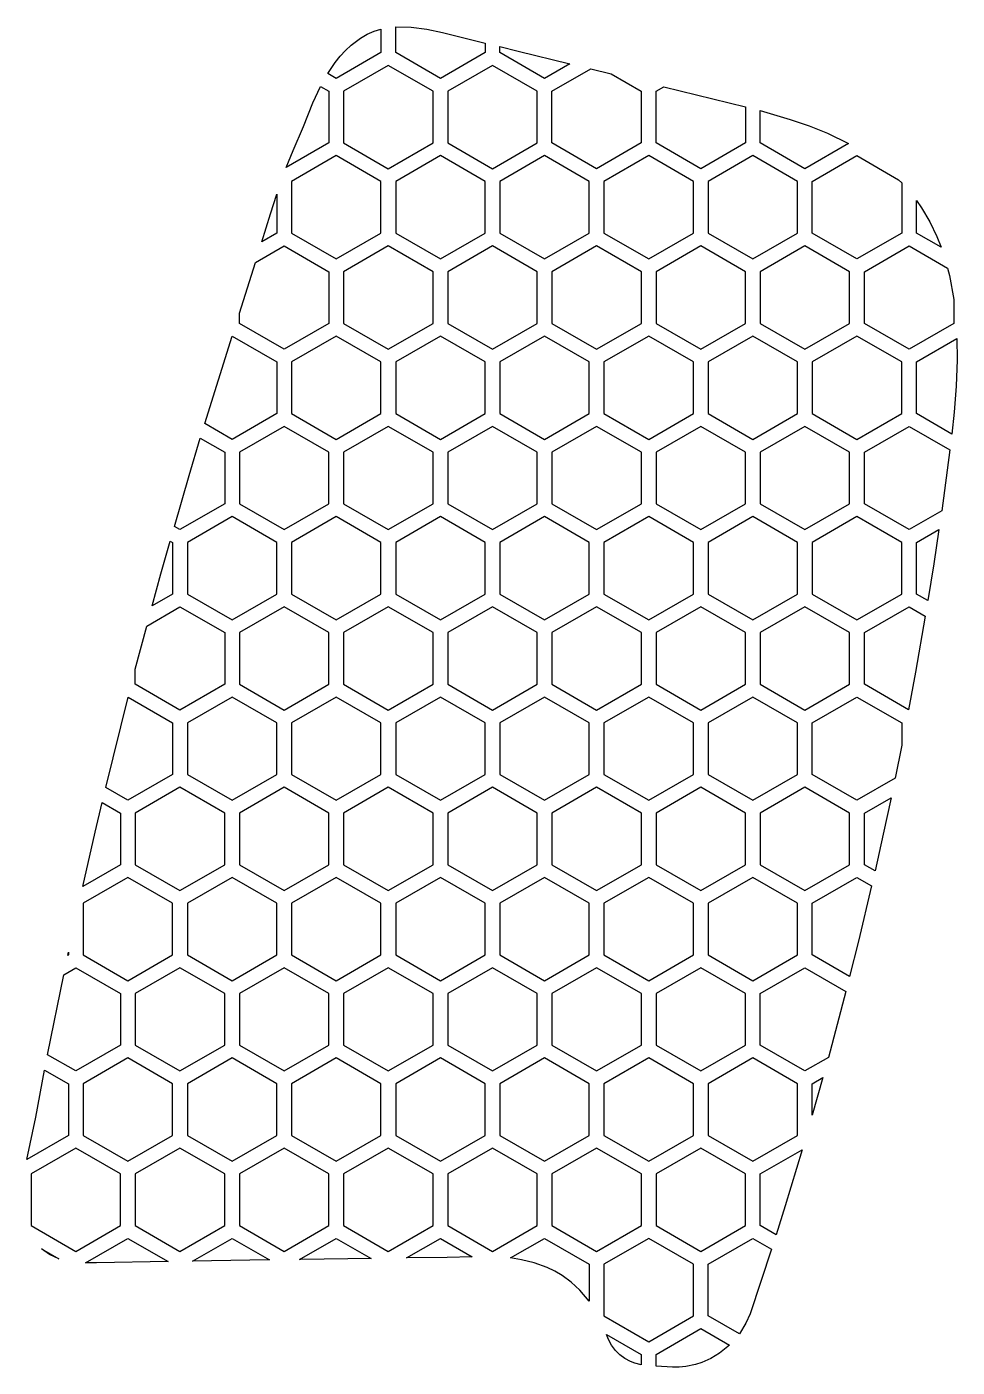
# Model space of a CAD drawing. Header units: millimetres. Extents: x 171.2 to 202.7, y -136.7 to -91.3.
import ezdxf

# ---------------------------------------------------------------- set-up
doc = ezdxf.new("R2010")
doc.units = ezdxf.units.MM

# ---------------------------------------------------------------- blocks, each defined once
blk = doc.blocks.new('HEX')
blk.add_lwpolyline([(1.516, 0.875), (0, 1.75), (-1.516, 0.875), (-1.516, -0.875), (0, -1.75), (1.516, -0.875)], close=True)

msp = doc.modelspace()

# ---------------------------------------------------------------- linework, layer by layer
for points in [[(183.69, -91.29), (184.215, -91.299), (184.747, -91.374), (185.274, -91.488), (186.721, -91.841), (186.721, -92.166), (185.206, -93.041), (183.69, -92.166), (183.69, -91.29)], [(181.385, -92.874), (181.635, -92.502), (181.805, -92.288), (181.986, -92.09), (182.179, -91.909), (182.495, -91.674), (182.723, -91.544), (182.966, -91.439), (183.19, -91.368), (183.19, -92.166), (181.675, -93.041), (181.385, -92.874)], [(187.221, -91.963), (187.845, -92.115), (189.599, -92.543), (188.737, -93.041), (187.221, -92.166), (187.221, -91.963)], [(190.302, -92.715), (190.997, -92.884), (192.018, -93.474), (192.018, -95.224), (190.503, -96.099), (188.987, -95.224), (188.987, -93.474), (190.302, -92.715)], [(180.564, -94.667), (180.88, -93.866), (181.141, -93.31), (181.425, -93.474), (181.425, -95.224), (179.982, -96.057), (180.212, -95.478), (180.564, -94.667)], [(192.784, -93.321), (195.549, -93.999), (195.549, -95.224), (194.034, -96.099), (192.518, -95.224), (192.518, -93.474), (192.784, -93.321)], [(196.049, -94.131), (197.064, -94.428), (197.706, -94.649), (198.333, -94.9), (199.047, -95.243), (197.565, -96.099), (196.049, -95.224), (196.049, -94.131)], [(200.846, -96.579), (200.846, -98.282), (199.33, -99.157), (197.815, -98.282), (197.815, -96.532), (199.33, -95.657), (200.743, -96.473), (200.846, -96.579)], [(179.149, -98.576), (179.441, -97.631), (179.659, -96.962), (179.659, -98.282), (179.149, -98.576)], [(201.346, -97.178), (201.515, -97.422), (201.798, -97.899), (202.037, -98.397), (202.181, -98.764), (201.346, -98.282), (201.346, -97.178)], [(178.394, -100.997), (178.938, -99.276), (179.909, -98.715), (181.425, -99.59), (181.425, -101.34), (179.909, -102.215), (178.394, -101.34), (178.394, -100.997)], [(202.463, -99.719), (202.611, -100.532), (202.611, -101.34), (201.096, -102.215), (199.58, -101.34), (199.58, -99.59), (201.096, -98.715), (202.401, -99.469), (202.463, -99.719)], [(177.216, -104.738), (178.143, -101.774), (179.659, -102.648), (179.659, -104.398), (178.144, -105.273), (177.216, -104.738)], [(202.721, -101.854), (202.728, -102.58), (202.695, -103.464), (202.628, -104.346), (202.549, -105.093), (201.346, -104.398), (201.346, -102.648), (202.721, -101.854)], [(202.483, -105.632), (202.202, -107.693), (201.096, -108.331), (199.58, -107.456), (199.58, -105.706), (201.096, -104.831), (202.483, -105.632)], [(176.187, -108.221), (176.689, -106.493), (177.067, -105.229), (177.894, -105.706), (177.894, -107.456), (176.378, -108.331), (176.187, -108.221)], [(202.11, -108.323), (201.933, -109.488), (201.733, -110.738), (201.346, -110.514), (201.346, -108.764), (202.11, -108.323)], [(175.435, -110.914), (175.733, -109.831), (176.046, -108.717), (176.128, -108.764), (176.128, -110.514), (175.435, -110.914)], [(174.863, -113.064), (175.251, -111.598), (176.378, -110.947), (177.894, -111.822), (177.894, -113.572), (176.378, -114.447), (174.863, -113.572), (174.863, -113.064)], [(201.646, -111.265), (201.315, -113.167), (201.079, -114.437), (199.58, -113.572), (199.58, -111.822), (201.096, -110.947), (201.646, -111.265)], [(173.859, -117.07), (174.618, -114.009), (176.128, -114.88), (176.128, -116.63), (174.613, -117.505), (173.859, -117.07)], [(200.846, -115.641), (200.621, -116.76), (199.33, -117.505), (197.815, -116.63), (197.815, -114.88), (199.33, -114.005), (200.846, -114.88), (200.846, -115.641)], [(173.081, -120.428), (173.501, -118.584), (173.738, -117.577), (174.363, -117.938), (174.363, -119.688), (173.081, -120.428)], [(200.484, -117.417), (200.22, -118.652), (199.942, -119.897), (199.58, -119.688), (199.58, -117.938), (200.484, -117.417)], [(199.825, -120.407), (199.38, -122.283), (199.082, -123.478), (197.815, -122.746), (197.815, -120.996), (199.33, -120.121), (199.825, -120.407)], [(172.596, -122.657), (172.597, -122.746), (172.574, -122.76), (172.596, -122.657)], [(171.89, -126.127), (172.436, -123.417), (172.847, -123.179), (174.363, -124.054), (174.363, -125.804), (172.847, -126.679), (171.89, -126.127)], [(198.954, -123.982), (198.363, -126.219), (197.565, -126.679), (196.049, -125.804), (196.049, -124.054), (197.565, -123.179), (198.954, -123.982)], [(171.184, -129.678), (171.488, -128.24), (171.789, -126.646), (172.597, -127.112), (172.597, -128.862), (171.184, -129.678)], [(198.174, -126.905), (197.815, -128.178), (197.815, -127.112), (198.174, -126.905)], [(197.475, -129.347), (196.898, -131.254), (196.591, -132.233), (196.049, -131.92), (196.049, -130.17), (197.475, -129.347)], [(175.972, -133.138), (173.544, -133.185), (173.175, -133.183), (174.613, -132.353), (175.972, -133.138)], [(179.412, -133.085), (178.747, -133.095), (176.806, -133.125), (178.144, -132.353), (179.412, -133.085)], [(182.855, -133.034), (180.477, -133.069), (180.433, -133.07), (181.675, -132.353), (182.855, -133.034)], [(186.279, -132.973), (185.44, -132.995), (184.057, -133.017), (185.206, -132.353), (186.279, -132.973)], [(190.253, -134.476), (189.934, -134.105), (189.645, -133.839), (189.333, -133.61), (189.085, -133.464), (188.828, -133.343), (188.385, -133.185), (187.954, -133.077), (187.587, -133.017), (188.737, -132.353), (190.253, -133.228), (190.253, -134.476)], [(196.435, -132.72), (195.714, -134.907), (195.567, -135.231), (195.343, -135.59), (194.284, -134.978), (194.284, -133.228), (195.799, -132.353), (196.435, -132.72)], [(172.275, -133.042), (171.954, -132.899), (171.687, -132.703), (172.275, -133.042)], [(192.018, -136.633), (191.796, -136.582), (191.647, -136.524), (191.46, -136.424), (191.289, -136.298), (191.138, -136.148), (191.009, -135.975), (190.905, -135.782), (190.84, -135.606), (192.018, -136.286), (192.018, -136.633)], [(195.006, -135.973), (194.667, -136.248), (194.38, -136.421), (194.074, -136.556), (193.861, -136.625), (193.531, -136.693), (193.305, -136.715), (193.076, -136.718), (192.518, -136.678), (192.518, -136.286), (194.034, -135.411), (195.006, -135.973)]]:
    msp.add_lwpolyline(points, close=True)

# ---------------------------------------------------------------- block references
for p in [(183.44, -94.349), (186.971, -94.349), (181.675, -97.407), (185.206, -97.407), (188.737, -97.407), (192.268, -97.407), (195.799, -97.407), (183.44, -100.465), (186.971, -100.465), (190.503, -100.465), (194.034, -100.465), (197.565, -100.465), (181.675, -103.523), (185.206, -103.523), (188.737, -103.523), (192.268, -103.523), (195.799, -103.523), (199.33, -103.523), (179.909, -106.581), (183.44, -106.581), (186.971, -106.581), (190.503, -106.581), (194.034, -106.581), (197.565, -106.581), (178.144, -109.639), (181.675, -109.639), (185.206, -109.639), (188.737, -109.639), (192.268, -109.639), (195.799, -109.639), (199.33, -109.639), (179.909, -112.697), (183.44, -112.697), (186.971, -112.697), (190.503, -112.697), (194.034, -112.697), (197.565, -112.697), (178.144, -115.755), (181.675, -115.755), (185.206, -115.755), (188.737, -115.755), (192.268, -115.755), (195.799, -115.755), (176.378, -118.813), (179.909, -118.813), (183.44, -118.813), (186.971, -118.813), (190.503, -118.813), (194.034, -118.813), (197.565, -118.813), (174.613, -121.871), (178.144, -121.871), (181.675, -121.871), (185.206, -121.871), (188.737, -121.871), (192.268, -121.871), (195.799, -121.871), (176.378, -124.929), (179.909, -124.929), (183.44, -124.929), (186.971, -124.929), (190.503, -124.929), (194.034, -124.929), (174.613, -127.987), (178.144, -127.987), (181.675, -127.987), (185.206, -127.987), (188.737, -127.987), (192.268, -127.987), (195.799, -127.987), (172.847, -131.045), (176.378, -131.045), (179.909, -131.045), (183.44, -131.045), (186.971, -131.045), (190.503, -131.045), (194.034, -131.045), (192.268, -134.103)]:
    msp.add_blockref('HEX', p)

doc.saveas('drawing.dxf')
